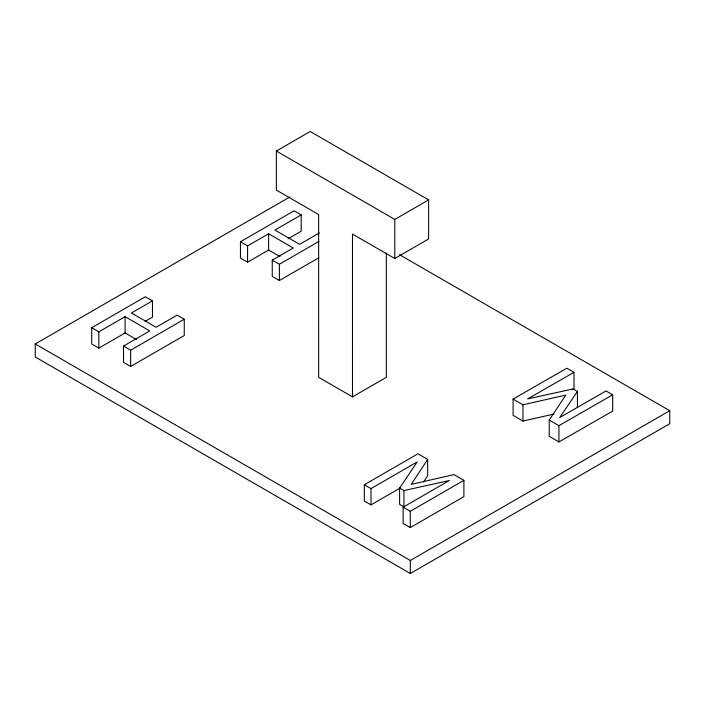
<?xml version="1.0" encoding="UTF-8"?>
<svg xmlns="http://www.w3.org/2000/svg" width="705" height="705" viewBox="0 0 705 705"><rect width="100%" height="100%" fill="white"/><g stroke="black" fill="none" stroke-linecap="round" stroke-linejoin="round"><path stroke-width="1.06" d="M352.5 396.871L352.491 234.069L394.791 258.488L428.622 238.951L428.622 199.876L310.191 131.5L276.351 151.037L276.351 190.112L318.651 214.531L318.66 377.334L352.5 396.871L386.34 377.334L386.331 253.024M364.326 484.758L417.95 453.8L427.671 459.413L411.209 484.388L453.994 474.615L463.899 480.334L463.899 496.611L410.275 527.569L403.145 523.454L403.145 507.177L449.349 480.502L403.939 490.583L399.62 488.089L417.193 461.934L370.989 488.609L364.326 484.758L364.326 501.043L370.989 504.886L400.22 488.01M423.555 481.938L427.671 475.699L427.671 459.413M573.985 372.319L527.648 398.924L573.112 388.913L577.421 391.416L559.726 417.545L606.053 390.94L612.698 394.8L612.698 411.077L558.924 441.956L549.23 436.325L549.23 420.039L565.807 395.1L522.978 404.802L513.099 399.065L566.873 368.195L573.985 372.319L573.985 388.605L572.09 389.689M399.391 254.637L669.75 410.698L669.75 423.723L410.328 573.5L35.25 356.994L35.25 343.969L289.905 196.942M136.479 339.537L125.093 332.963L98.841 348.12L91.703 343.996L91.703 327.719L145.327 296.761L152.465 300.876L152.465 317.153L145.142 321.383M280 256.602L268.614 250.028L247.578 262.172L240.449 258.056L240.449 241.771L294.073 210.813L301.202 214.928L301.202 231.214L288.081 238.792M240.449 241.771L247.578 245.886L268.614 233.752L293.28 247.993L272.253 260.136L272.253 276.413L279.383 280.528L318.889 257.722M301.202 214.928L274.95 230.086L299.616 244.327L319.312 232.958M91.703 327.719L98.841 331.835L125.093 316.677L149.76 330.918L123.507 346.076L123.507 362.361L130.637 366.477L184.261 335.518L184.261 319.233L177.131 315.117L156.096 327.261L131.43 313.02L152.465 300.876M123.507 346.076L130.637 350.191L184.261 319.233M272.253 260.136L279.383 264.252L318.889 241.436M276.351 151.037L394.791 219.414L428.622 199.876M403.145 507.177L410.275 511.292L463.899 480.334M35.25 343.969L410.328 560.475L669.75 410.698M549.23 420.039L558.924 425.67L612.698 394.8M513.099 399.065L513.099 415.351L522.978 421.079L554.033 414.046M577.421 391.416L577.421 407.693M558.924 425.67L558.924 441.956M522.978 404.802L522.978 421.079M410.328 560.475L410.328 573.5M410.275 511.292L410.275 527.569M403.939 490.583L403.939 506.86L399.62 504.366L399.62 488.089M394.791 219.414L394.791 258.488M370.989 488.609L370.989 504.886M279.383 264.252L279.383 280.528M268.614 233.752L268.614 250.028M247.578 245.886L247.578 262.172M130.637 350.191L130.637 366.477M125.093 316.677L125.093 332.963M98.841 331.835L98.841 348.12"/></g></svg>
